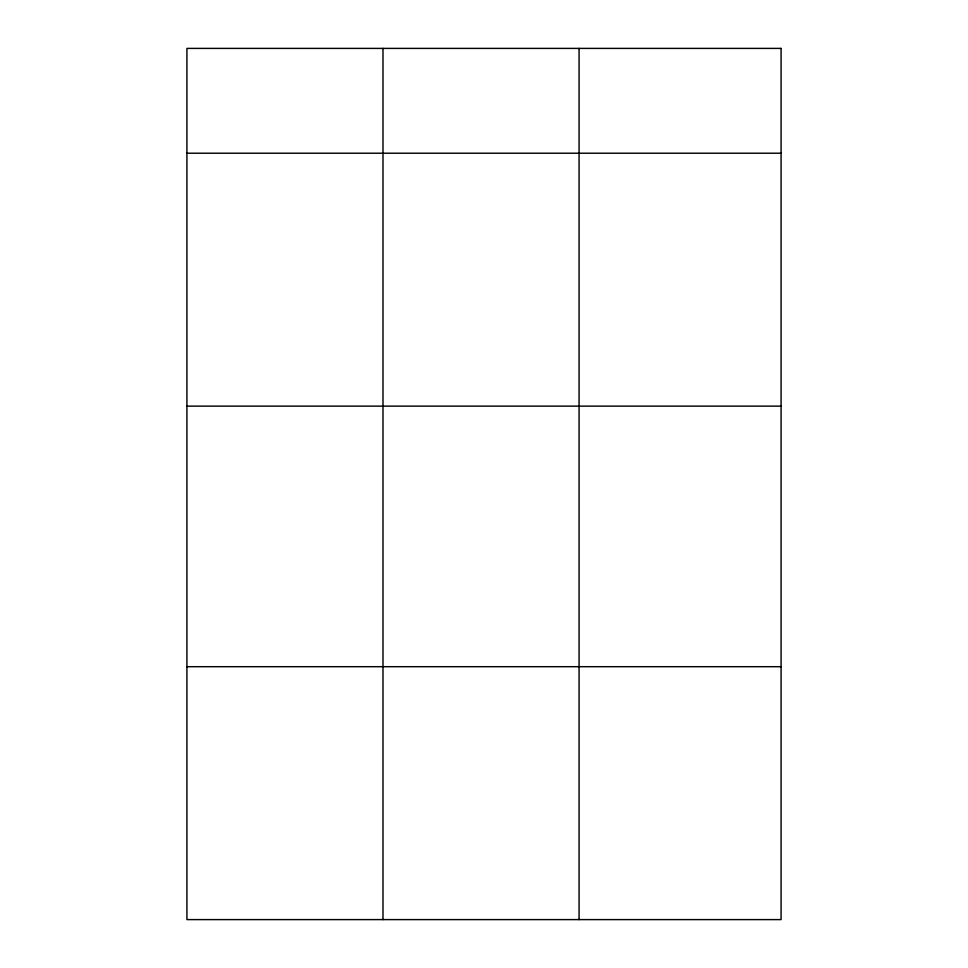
<?xml version="1.0" encoding="UTF-8"?>
<svg xmlns="http://www.w3.org/2000/svg" width="968" height="968" viewBox="0 0 968 968"><rect width="100%" height="100%" fill="white"/><g stroke="black" fill="none" stroke-linecap="round" stroke-linejoin="round"><path stroke-width="1.45" d="M186.921 153.222L781.079 153.222M186.921 406.136L781.079 406.136M186.921 666.698L781.079 666.698M579.07 48.4L579.07 919.6M382.989 48.4L382.989 919.6M781.079 48.4L186.921 48.4L186.921 919.6L781.079 919.6L781.079 48.4"/></g></svg>
